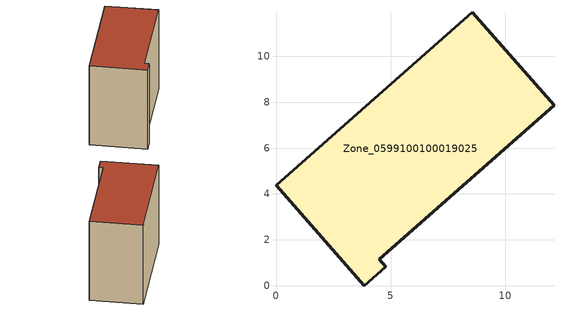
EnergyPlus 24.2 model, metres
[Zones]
Zone_0599100100019025
 floor ground (C_G): 0,4.38 8.56,11.92 12.12,7.86 4.51,1.16 4.8,0.82 3.86,0 z3.92
 wall outside (C_F): 3.86,0 4.8,0.82 4.51,1.16 12.12,7.86 8.56,11.92 0,4.38 3.86,0 z3.92:13.09
 roof outside (C_R): 8.56,11.92 0,4.38 3.86,0 4.8,0.82 4.51,1.16 12.12,7.86 z13.09
[BUILDING]
Pand.0599100100019025: North Axis=0; Terrain=City; Loads Convergence Tolerance Value=0.04; Temperature Convergence Tolerance Value=0.4; Solar Distribution=FullExterior; Maximum Number of Warmup Days=25; Minimum Number of Warmup Days=1
[Site:Location]
Rotterdam.The.Hague.AP_ZH_NLD Design_Conditions: Latitude=51.96; Longitude=4.45; Time Zone=1; Elevation=-4.5
[SITE:GROUNDTEMPERATURE:BUILDINGSURFACE]
18, 18, 18, 18, 18, 18, 18, 18, 18, 18, 18, 18
[MATERIAL] Thermal Absorptance=0.9; Solar Absorptance=0.7; Visible Absorptance=0.7
Name | Roughness | Thickness | Conductivity | Density | Specific Heat
G.TI.2015-2018 | MediumSmooth | 0.15 | 0.0428571 | 540 | 1210
F.TI.2015-2018 | Rough | 0.3 | 0.0666667 | 1920 | 840
R.TI.2015-2018 | MediumRough | 0.2 | 0.0333333 | 1500 | 1000
[CONSTRUCTION]
C_G: G.TI.2015-2018
C_F: F.TI.2015-2018
C_R: R.TI.2015-2018
[ZONE]
Zone_0599100100019025: Type=1; Multiplier=1; Ceiling Height=Autocalculate; Volume=Autocalculate; Floor Area=autocalculate; Part of Total Floor Area=Yes
[ZONEINFILTRATION:DESIGNFLOWRATE]
Infil_Zone_0599100100019025: Zone or ZoneList or Space or SpaceList=Zone_0599100100019025; Schedule=AlwaysOn; Design Flow Rate Calculation Method=Flow/Area; Flow Rate per Floor Area=0.0015; Constant Term Coefficient=1; Temperature Term Coefficient=0; Velocity Term Coefficient=0; Velocity Squared Term Coefficient=0
[HVACTEMPLATE:ZONE:IDEALLOADSAIRSYSTEM]
Zone_0599100100019025: Maximum Heating Supply Air Temperature=50; Minimum Cooling Supply Air Temperature=13; Maximum Heating Supply Air Humidity Ratio=0.0156; Minimum Cooling Supply Air Humidity Ratio=0.0077; Heating Limit=NoLimit; Cooling Limit=NoLimit; Dehumidification Control Type=ConstantSensibleHeatRatio; Cooling Sensible Heat Ratio=0.7; Dehumidification Setpoint=60; Humidification Control Type=None; Humidification Setpoint=30; Outdoor Air Method=None; Outdoor Air Flow Rate per Person=0.00944; Outdoor Air Flow Rate per Zone Floor Area=0; Outdoor Air Flow Rate per Zone=0; Demand Controlled Ventilation Type=None; Outdoor Air Economizer Type=NoEconomizer; Heat Recovery Type=None; Sensible Heat Recovery Effectiveness=0.7; Latent Heat Recovery Effectiveness=0.65
[ZONECONTROL:THERMOSTAT]
ThermostatControl_Zone_0599100100019025: Zone or ZoneList=Zone_0599100100019025; Control Type Schedule=DualSetpointControlType; Control 1=Thermostat_Zone_0599100100019025; Temperature Difference Between Cutout And Setpoint=0
[THERMOSTATSETPOINT:DUALSETPOINT]
Thermostat_Zone_0599100100019025: Heating Setpoint Temperature Schedule=HeatingSetpoint_Zone_0599100100019025; Cooling Setpoint Temperature Schedule=CoolingSetpoint_Zone_0599100100019025
[SCHEDULE:COMPACT]
HeatingSetpoint_Zone_0599100100019025: Through: 12/31, For: AllDays, Until: 24:00, 21
CoolingSetpoint_Zone_0599100100019025: Through: 12/31, For: AllDays, Until: 24:00, 24
DualSetpointControlType: Through: 12/31, For: AllDays, Until: 24:00, 4
AlwaysOn: Through: 12/31, For: AllDays, Until: 24:00, 1
